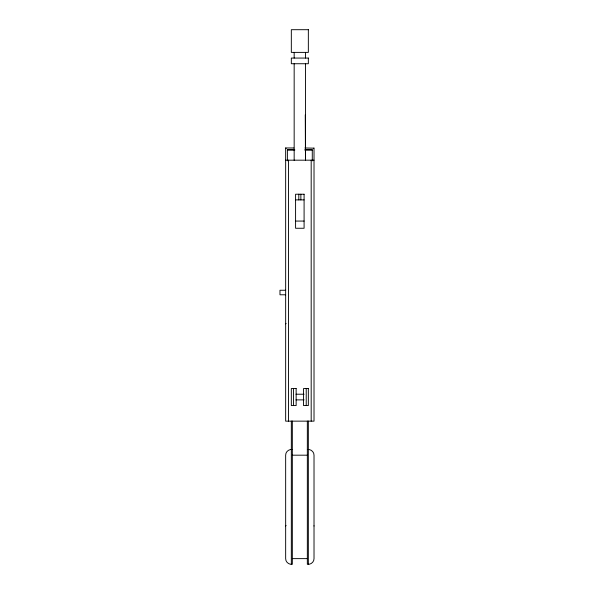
<?xml version="1.0" encoding="UTF-8"?>
<svg xmlns="http://www.w3.org/2000/svg" width="594" height="594" viewBox="0 0 594 594"><rect width="100%" height="100%" fill="white"/><g stroke="black" fill="none" stroke-linecap="round" stroke-linejoin="round"><path stroke-width="0.89" d="M313.825 148.158L304.871 147.965M285.655 323.834L286.085 323.403M307.336 421.064L307.336 564.3C310.684 564.805 314.115 562.087 314.018 558.627L314.018 455.182C314.115 451.722 310.684 449.012 307.336 449.51M305.271 114.798L305.464 160.18M314.018 147.965L314.018 421.146L285.655 421.146L285.655 147.965L293.889 147.965M294.765 149.436L287.392 149.436L287.392 160.87M304.908 149.436L312.281 149.436L312.281 160.87M287.392 150.193L294.765 150.193M304.908 150.193L312.281 150.193M285.655 160.18L314.018 160.18M295.582 199.896L304.091 199.896M295.582 221.065L304.091 221.065M285.655 290.251L279.982 290.251L279.982 294.787L285.655 294.787M296.005 394.216L304.091 394.216M296.005 399.888L304.091 399.888M292.337 449.51C288.988 449.012 285.558 451.722 285.655 455.182L285.655 558.627C285.558 562.087 288.988 564.805 292.337 564.3L292.337 421.064M292.337 455.182L307.336 455.182M292.337 558.627L307.336 558.627M285.655 147.965L286.085 148.396M311.182 160.18L311.182 421.146M308.345 421.064L308.345 564.3M306.222 388.543L306.222 405.561M305.509 52.391L305.509 58.064M305.509 63.736L305.509 160.335M300.868 194.223L300.868 199.896M298.804 194.223L298.804 199.896M294.164 52.391L294.164 58.064M294.164 63.736L294.164 160.335M293.451 388.543L293.451 405.561M291.327 421.064L291.327 564.3M288.469 160.18L288.469 421.146M285.655 526.009A5.985 1.455 0 0 1 286.085 525.467M313.974 525.824A5.985 1.455 0 0 1 314.018 526.009M308.345 29.7L291.327 29.7L291.327 52.391L308.345 52.391L308.345 29.7M308.345 58.064L291.327 58.064L291.327 63.736L308.345 63.736L308.345 58.064M304.091 194.223L295.582 194.223L295.582 228.259L304.091 228.259L304.091 194.223M296.146 388.543L291.327 388.543L291.327 405.561L296.146 405.561L296.146 388.543M308.345 388.543L303.527 388.543L303.527 405.561L308.345 405.561L308.345 388.543"/></g></svg>
